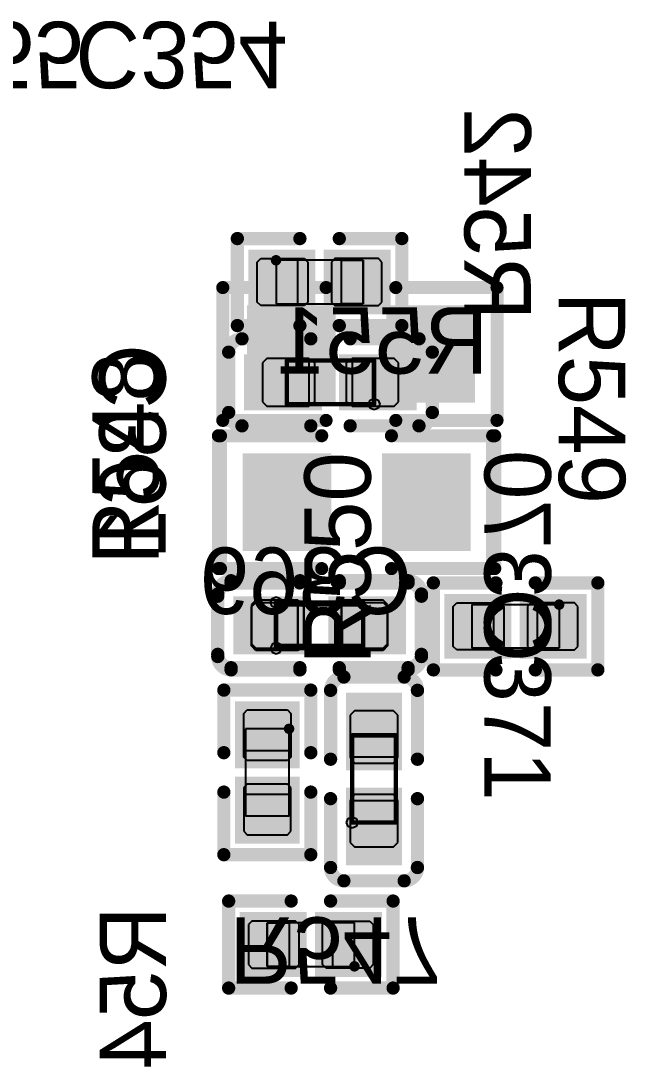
# Model space of a CAD drawing. Header units: millimetres. Extents: x 892 to 1144, y 1011 to 1123.
# Drawn here: x 1062.8 to 1069.74, y 1102.86 to 1114.82 of the extents above; entities that cross this region are included whole.
import ezdxf

# ---------------------------------------------------------------- set-up
doc = ezdxf.new("R2010")
doc.units = ezdxf.units.MM
for name, color, linetype in [('BottomLayer', 5, 'Continuous'), ('BottomOverlay', 54, 'Continuous'), ('BottomPaste', 16, 'Continuous'), ('BottomSolder', 6, 'Continuous'), ('Mechanical15', 56, 'Continuous'), ('Mechanical4', 56, 'Continuous'), ('Mechanical5', 56, 'Continuous'), ('Mechanical6', 56, 'Continuous'), ('TopLayer', 1, 'Continuous'), ('TopOverlay', 2, 'Continuous'), ('TopPaste', 8, 'Continuous'), ('TopSolder', 216, 'Continuous')]:
    doc.layers.add(name, color=color, linetype=linetype)

msp = doc.modelspace()

# ---------------------------------------------------------------- linework, layer by layer
at = {"layer": 'BottomLayer'}
for points in [[(1065.509, 1111.555), (1066.075, 1111.555), (1065.509, 1112.095), (1066.075, 1112.095)], [(1066.375, 1111.555), (1066.941, 1111.555), (1066.375, 1112.095), (1066.941, 1112.095)], [(1066.2, 1110.945), (1065.41, 1110.945), (1066.2, 1110.405), (1065.41, 1110.405)], [(1067.29, 1110.945), (1066.5, 1110.945), (1067.29, 1110.405), (1066.5, 1110.405)], [(1065.444, 1109.757), (1065.444, 1108.843), (1066.256, 1109.757), (1066.256, 1108.843)], [(1067.044, 1109.757), (1067.044, 1108.843), (1067.856, 1109.757), (1067.856, 1108.843)], [(1065.285, 1107.63), (1066.075, 1107.63), (1065.285, 1108.17), (1066.075, 1108.17)], [(1066.375, 1107.63), (1067.165, 1107.63), (1066.375, 1108.17), (1067.165, 1108.17)], [(1067.12, 1106.275), (1067.12, 1107.065), (1066.58, 1106.275), (1066.58, 1107.065)], [(1065.355, 1106.916), (1065.355, 1106.35), (1065.895, 1106.916), (1065.895, 1106.35)], [(1065.355, 1106.05), (1065.355, 1105.484), (1065.895, 1106.05), (1065.895, 1105.484)], [(1067.12, 1105.185), (1067.12, 1105.975), (1066.58, 1105.185), (1066.58, 1105.975)], [(1065.975, 1104.495), (1065.409, 1104.495), (1065.975, 1103.955), (1065.409, 1103.955)], [(1066.841, 1104.495), (1066.275, 1104.495), (1066.841, 1103.955), (1066.275, 1103.955)]]:
    msp.add_solid(points, dxfattribs=at)
at = {"layer": 'BottomOverlay'}
for points, const_width in [([(1065.281, 1112.324), (1065.999, 1112.324)], 0.152), ([(1065.281, 1111.326), (1065.281, 1112.324)], 0.152), ([(1066.451, 1112.324), (1067.169, 1112.324)], 0.152), ([(1067.169, 1111.326), (1067.169, 1112.324)], 0.152), ([(1065.281, 1111.326), (1065.999, 1111.326)], 0.152), ([(1066.451, 1111.326), (1067.169, 1111.326)], 0.152), ([(1065.334, 1111.174), (1066.124, 1111.174)], 0.152), ([(1066.576, 1111.174), (1067.366, 1111.174)], 0.152), ([(1065.181, 1110.329), (1065.181, 1111.021)], 0.152), ([(1067.519, 1110.329), (1067.519, 1111.021)], 0.152), ([(1065.334, 1110.176), (1066.124, 1110.176)], 0.152), ([(1066.576, 1110.176), (1067.366, 1110.176)], 0.152), ([(1065.064, 1108.538), (1065.064, 1110.062)], 0.15), ([(1065.064, 1110.062), (1066.25, 1110.062)], 0.15), ([(1067.05, 1110.062), (1068.212, 1110.062)], 0.15), ([(1068.212, 1108.538), (1068.212, 1110.062)], 0.15), ([(1065.064, 1108.538), (1066.25, 1108.538)], 0.15), ([(1067.05, 1108.538), (1068.212, 1108.538)], 0.15), ([(1065.209, 1108.399), (1065.999, 1108.399)], 0.152), ([(1066.451, 1108.399), (1067.241, 1108.399)], 0.152), ([(1065.056, 1107.554), (1065.056, 1108.246)], 0.152), ([(1067.394, 1107.554), (1067.394, 1108.246)], 0.152), ([(1065.209, 1107.401), (1065.999, 1107.401)], 0.152), ([(1066.451, 1107.401), (1067.241, 1107.401)], 0.152), ([(1066.504, 1107.294), (1067.196, 1107.294)], 0.152), ([(1065.126, 1107.144), (1066.124, 1107.144)], 0.152), ([(1065.126, 1106.426), (1065.126, 1107.144)], 0.152), ([(1066.124, 1106.426), (1066.124, 1107.144)], 0.152), ([(1066.351, 1106.351), (1066.351, 1107.141)], 0.152), ([(1067.349, 1106.351), (1067.349, 1107.141)], 0.152), ([(1065.126, 1105.256), (1065.126, 1105.974)], 0.152), ([(1066.124, 1105.256), (1066.124, 1105.974)], 0.152), ([(1066.351, 1105.109), (1066.351, 1105.899)], 0.152), ([(1067.349, 1105.109), (1067.349, 1105.899)], 0.152), ([(1065.126, 1105.256), (1066.124, 1105.256)], 0.152), ([(1066.504, 1104.956), (1067.196, 1104.956)], 0.152), ([(1065.181, 1103.726), (1065.181, 1104.724)], 0.152), ([(1065.181, 1104.724), (1065.899, 1104.724)], 0.152), ([(1066.351, 1104.724), (1067.069, 1104.724)], 0.152), ([(1067.069, 1103.726), (1067.069, 1104.724)], 0.152), ([(1065.181, 1103.726), (1065.899, 1103.726)], 0.152), ([(1066.351, 1103.726), (1067.069, 1103.726)], 0.152)]:
    msp.add_lwpolyline(points, dxfattribs=dict(at, const_width=const_width))
for points, const_width in [([(1065.243, 1112.324, 1), (1065.319, 1112.324, 1)], 0.0762), ([(1065.243, 1112.324, 1), (1065.319, 1112.324, 1)], 0.0762), ([(1065.961, 1112.324, 1), (1066.037, 1112.324, 1)], 0.0762), ([(1066.413, 1112.324, 1), (1066.489, 1112.324, 1)], 0.0762), ([(1067.131, 1112.324, 1), (1067.207, 1112.324, 1)], 0.0762), ([(1067.131, 1112.324, 1), (1067.207, 1112.324, 1)], 0.0762), ([(1065.243, 1111.326, 1), (1065.319, 1111.326, 1)], 0.0762), ([(1065.243, 1111.326, 1), (1065.319, 1111.326, 1)], 0.0762), ([(1065.961, 1111.326, 1), (1066.037, 1111.326, 1)], 0.0762), ([(1066.413, 1111.326, 1), (1066.489, 1111.326, 1)], 0.0762), ([(1067.131, 1111.326, 1), (1067.207, 1111.326, 1)], 0.0762), ([(1067.131, 1111.326, 1), (1067.207, 1111.326, 1)], 0.0762), ([(1065.296, 1111.174, 1), (1065.372, 1111.174, 1)], 0.0762), ([(1065.296, 1111.174, 1), (1065.372, 1111.174, 1)], 0.0762), ([(1066.086, 1111.174, 1), (1066.162, 1111.174, 1)], 0.0762), ([(1066.538, 1111.174, 1), (1066.614, 1111.174, 1)], 0.0762), ([(1067.328, 1111.174, 1), (1067.404, 1111.174, 1)], 0.0762), ([(1067.328, 1111.174, 1), (1067.404, 1111.174, 1)], 0.0762), ([(1065.143, 1111.021, 1), (1065.219, 1111.021, 1)], 0.0762), ([(1065.143, 1111.021, 1), (1065.219, 1111.021, 1)], 0.0762), ([(1067.481, 1111.021, 1), (1067.557, 1111.021, 1)], 0.0762), ([(1067.481, 1111.021, 1), (1067.557, 1111.021, 1)], 0.0762), ([(1065.143, 1110.329, 1), (1065.219, 1110.329, 1)], 0.0762), ([(1065.143, 1110.329, 1), (1065.219, 1110.329, 1)], 0.0762), ([(1067.481, 1110.329, 1), (1067.557, 1110.329, 1)], 0.0762), ([(1067.481, 1110.329, 1), (1067.557, 1110.329, 1)], 0.0762), ([(1065.296, 1110.176, 1), (1065.372, 1110.176, 1)], 0.0762), ([(1065.296, 1110.176, 1), (1065.372, 1110.176, 1)], 0.0762), ([(1066.086, 1110.176, 1), (1066.162, 1110.176, 1)], 0.0762), ([(1066.538, 1110.176, 1), (1066.614, 1110.176, 1)], 0.0762), ([(1067.328, 1110.176, 1), (1067.404, 1110.176, 1)], 0.0762), ([(1067.328, 1110.176, 1), (1067.404, 1110.176, 1)], 0.0762), ([(1065.026, 1110.062, 1), (1065.101, 1110.062, 1)], 0.075), ([(1065.026, 1110.062, 1), (1065.101, 1110.062, 1)], 0.075), ([(1066.212, 1110.062, 1), (1066.287, 1110.062, 1)], 0.075), ([(1067.012, 1110.062, 1), (1067.087, 1110.062, 1)], 0.075), ([(1068.174, 1110.062, 1), (1068.249, 1110.062, 1)], 0.075), ([(1068.174, 1110.062, 1), (1068.249, 1110.062, 1)], 0.075), ([(1065.026, 1108.538, 1), (1065.101, 1108.538, 1)], 0.075), ([(1065.026, 1108.538, 1), (1065.101, 1108.538, 1)], 0.075), ([(1066.212, 1108.538, 1), (1066.287, 1108.538, 1)], 0.075), ([(1067.012, 1108.538, 1), (1067.087, 1108.538, 1)], 0.075), ([(1068.174, 1108.538, 1), (1068.249, 1108.538, 1)], 0.075), ([(1068.174, 1108.538, 1), (1068.249, 1108.538, 1)], 0.075), ([(1065.171, 1108.399, 1), (1065.247, 1108.399, 1)], 0.0762), ([(1065.171, 1108.399, 1), (1065.247, 1108.399, 1)], 0.0762), ([(1065.961, 1108.399, 1), (1066.037, 1108.399, 1)], 0.0762), ([(1066.413, 1108.399, 1), (1066.489, 1108.399, 1)], 0.0762), ([(1067.203, 1108.399, 1), (1067.279, 1108.399, 1)], 0.0762), ([(1067.203, 1108.399, 1), (1067.279, 1108.399, 1)], 0.0762), ([(1065.018, 1108.246, 1), (1065.094, 1108.246, 1)], 0.0762), ([(1065.018, 1108.246, 1), (1065.094, 1108.246, 1)], 0.0762), ([(1067.356, 1108.246, 1), (1067.432, 1108.246, 1)], 0.0762), ([(1067.356, 1108.246, 1), (1067.432, 1108.246, 1)], 0.0762), ([(1065.018, 1107.554, 1), (1065.094, 1107.554, 1)], 0.0762), ([(1065.018, 1107.554, 1), (1065.094, 1107.554, 1)], 0.0762), ([(1067.356, 1107.554, 1), (1067.432, 1107.554, 1)], 0.0762), ([(1067.356, 1107.554, 1), (1067.432, 1107.554, 1)], 0.0762), ([(1065.171, 1107.401, 1), (1065.247, 1107.401, 1)], 0.0762), ([(1065.171, 1107.401, 1), (1065.247, 1107.401, 1)], 0.0762), ([(1065.961, 1107.401, 1), (1066.037, 1107.401, 1)], 0.0762), ([(1066.413, 1107.401, 1), (1066.489, 1107.401, 1)], 0.0762), ([(1067.203, 1107.401, 1), (1067.279, 1107.401, 1)], 0.0762), ([(1067.203, 1107.401, 1), (1067.279, 1107.401, 1)], 0.0762), ([(1066.466, 1107.294, 1), (1066.542, 1107.294, 1)], 0.0762), ([(1066.466, 1107.294, 1), (1066.542, 1107.294, 1)], 0.0762), ([(1067.158, 1107.294, 1), (1067.234, 1107.294, 1)], 0.0762), ([(1067.158, 1107.294, 1), (1067.234, 1107.294, 1)], 0.0762), ([(1065.088, 1107.144, 1), (1065.164, 1107.144, 1)], 0.0762), ([(1065.088, 1107.144, 1), (1065.164, 1107.144, 1)], 0.0762), ([(1066.086, 1107.144, 1), (1066.162, 1107.144, 1)], 0.0762), ([(1066.086, 1107.144, 1), (1066.162, 1107.144, 1)], 0.0762), ([(1066.313, 1107.141, 1), (1066.389, 1107.141, 1)], 0.0762), ([(1066.313, 1107.141, 1), (1066.389, 1107.141, 1)], 0.0762), ([(1067.31, 1107.141, 1), (1067.387, 1107.141, 1)], 0.0762), ([(1067.31, 1107.141, 1), (1067.387, 1107.141, 1)], 0.0762), ([(1065.088, 1106.426, 1), (1065.164, 1106.426, 1)], 0.0762), ([(1066.086, 1106.426, 1), (1066.162, 1106.426, 1)], 0.0762), ([(1066.313, 1106.351, 1), (1066.389, 1106.351, 1)], 0.0762), ([(1067.31, 1106.351, 1), (1067.387, 1106.351, 1)], 0.0762), ([(1065.088, 1105.974, 1), (1065.164, 1105.974, 1)], 0.0762), ([(1066.086, 1105.974, 1), (1066.162, 1105.974, 1)], 0.0762), ([(1066.313, 1105.899, 1), (1066.389, 1105.899, 1)], 0.0762), ([(1067.31, 1105.899, 1), (1067.387, 1105.899, 1)], 0.0762), ([(1065.088, 1105.256, 1), (1065.164, 1105.256, 1)], 0.0762), ([(1065.088, 1105.256, 1), (1065.164, 1105.256, 1)], 0.0762), ([(1066.086, 1105.256, 1), (1066.162, 1105.256, 1)], 0.0762), ([(1066.086, 1105.256, 1), (1066.162, 1105.256, 1)], 0.0762), ([(1066.313, 1105.109, 1), (1066.389, 1105.109, 1)], 0.0762), ([(1066.313, 1105.109, 1), (1066.389, 1105.109, 1)], 0.0762), ([(1067.31, 1105.109, 1), (1067.387, 1105.109, 1)], 0.0762), ([(1067.31, 1105.109, 1), (1067.387, 1105.109, 1)], 0.0762), ([(1066.466, 1104.956, 1), (1066.542, 1104.956, 1)], 0.0762), ([(1066.466, 1104.956, 1), (1066.542, 1104.956, 1)], 0.0762), ([(1067.158, 1104.956, 1), (1067.234, 1104.956, 1)], 0.0762), ([(1067.158, 1104.956, 1), (1067.234, 1104.956, 1)], 0.0762), ([(1065.143, 1104.724, 1), (1065.219, 1104.724, 1)], 0.0762), ([(1065.143, 1104.724, 1), (1065.219, 1104.724, 1)], 0.0762), ([(1065.861, 1104.724, 1), (1065.937, 1104.724, 1)], 0.0762), ([(1066.313, 1104.724, 1), (1066.389, 1104.724, 1)], 0.0762), ([(1067.031, 1104.724, 1), (1067.107, 1104.724, 1)], 0.0762), ([(1067.031, 1104.724, 1), (1067.107, 1104.724, 1)], 0.0762), ([(1065.143, 1103.726, 1), (1065.219, 1103.726, 1)], 0.0762), ([(1065.143, 1103.726, 1), (1065.219, 1103.726, 1)], 0.0762), ([(1065.861, 1103.726, 1), (1065.937, 1103.726, 1)], 0.0762), ([(1066.313, 1103.726, 1), (1066.389, 1103.726, 1)], 0.0762), ([(1067.031, 1103.726, 1), (1067.107, 1103.726, 1)], 0.0762), ([(1067.031, 1103.726, 1), (1067.107, 1103.726, 1)], 0.0762)]:
    msp.add_lwpolyline(points, format="xyb", close=True, dxfattribs=dict(at, const_width=const_width))
at = {"layer": 'BottomOverlay', "const_width": 0.152}
for points in [[(1065.181, 1111.021, -0.414214), (1065.334, 1111.174)], [(1067.366, 1111.174, -0.414214), (1067.519, 1111.021)], [(1065.334, 1110.176, -0.414214), (1065.181, 1110.329)], [(1067.519, 1110.329, -0.414214), (1067.366, 1110.176)], [(1065.056, 1108.246, -0.414214), (1065.209, 1108.399)], [(1067.241, 1108.399, -0.414214), (1067.394, 1108.246)], [(1065.209, 1107.401, -0.414214), (1065.056, 1107.554)], [(1067.394, 1107.554, -0.414214), (1067.241, 1107.401)], [(1066.351, 1107.141, -0.414214), (1066.504, 1107.294)], [(1067.196, 1107.294, -0.414214), (1067.349, 1107.141)], [(1066.504, 1104.956, -0.414214), (1066.351, 1105.109)], [(1067.349, 1105.109, -0.414214), (1067.196, 1104.956)]]:
    msp.add_lwpolyline(points, format="xyb", dxfattribs=at)
at = {"layer": 'BottomPaste'}
for p, q in [((1065.509, 1112.055), (1065.549, 1112.095)), ((1065.509, 1111.595), (1065.509, 1112.055)), ((1065.549, 1112.095), (1066.05, 1112.095)), ((1066.05, 1112.095), (1066.09, 1112.055)), ((1066.09, 1112.055), (1066.09, 1111.595)), ((1066.4, 1112.095), (1066.36, 1112.055)), ((1066.36, 1112.055), (1066.36, 1111.595)), ((1066.901, 1112.095), (1066.4, 1112.095)), ((1066.941, 1112.055), (1066.901, 1112.095)), ((1066.941, 1111.595), (1066.941, 1112.055)), ((1065.549, 1111.555), (1065.509, 1111.595)), ((1066.05, 1111.555), (1065.549, 1111.555)), ((1066.09, 1111.595), (1066.05, 1111.555)), ((1066.36, 1111.595), (1066.4, 1111.555)), ((1066.4, 1111.555), (1066.901, 1111.555)), ((1066.901, 1111.555), (1066.941, 1111.595)), ((1065.62, 1110.95), (1065.57, 1110.9)), ((1066.1, 1110.95), (1065.62, 1110.95)), ((1066.17, 1110.9), (1066.1, 1110.95)), ((1066.6, 1110.95), (1066.53, 1110.9)), ((1067.08, 1110.95), (1066.6, 1110.95)), ((1067.13, 1110.9), (1067.08, 1110.95)), ((1065.57, 1110.9), (1065.57, 1110.45)), ((1066.17, 1110.45), (1066.17, 1110.9)), ((1066.53, 1110.9), (1066.53, 1110.45)), ((1067.13, 1110.45), (1067.13, 1110.9)), ((1065.57, 1110.45), (1065.62, 1110.4)), ((1065.62, 1110.4), (1066.1, 1110.4)), ((1066.1, 1110.4), (1066.17, 1110.45)), ((1066.53, 1110.45), (1066.6, 1110.4)), ((1066.6, 1110.4), (1067.08, 1110.4)), ((1067.08, 1110.4), (1067.13, 1110.45)), ((1065.495, 1108.175), (1065.445, 1108.125)), ((1065.445, 1108.125), (1065.445, 1107.675)), ((1065.975, 1108.175), (1065.495, 1108.175)), ((1066.045, 1108.125), (1065.975, 1108.175)), ((1066.045, 1107.675), (1066.045, 1108.125)), ((1066.475, 1108.175), (1066.405, 1108.125)), ((1066.405, 1108.125), (1066.405, 1107.675)), ((1066.955, 1108.175), (1066.475, 1108.175)), ((1067.005, 1108.125), (1066.955, 1108.175)), ((1067.005, 1107.675), (1067.005, 1108.125)), ((1065.445, 1107.675), (1065.495, 1107.625)), ((1065.495, 1107.625), (1065.975, 1107.625)), ((1065.975, 1107.625), (1066.045, 1107.675)), ((1066.405, 1107.675), (1066.475, 1107.625)), ((1066.475, 1107.625), (1066.955, 1107.625)), ((1066.955, 1107.625), (1067.005, 1107.675)), ((1065.355, 1106.876), (1065.395, 1106.916)), ((1065.355, 1106.375), (1065.355, 1106.876)), ((1065.395, 1106.916), (1065.855, 1106.916)), ((1065.855, 1106.916), (1065.895, 1106.876)), ((1065.895, 1106.876), (1065.895, 1106.375)), ((1066.625, 1106.905), (1066.575, 1106.855)), ((1067.075, 1106.905), (1066.625, 1106.905)), ((1067.125, 1106.855), (1067.075, 1106.905)), ((1066.575, 1106.855), (1066.575, 1106.375)), ((1067.125, 1106.375), (1067.125, 1106.855)), ((1065.395, 1106.335), (1065.355, 1106.375)), ((1065.855, 1106.335), (1065.395, 1106.335)), ((1065.895, 1106.375), (1065.855, 1106.335)), ((1066.575, 1106.375), (1066.625, 1106.305)), ((1066.625, 1106.305), (1067.075, 1106.305)), ((1067.075, 1106.305), (1067.125, 1106.375)), ((1065.395, 1106.065), (1065.355, 1106.025)), ((1065.855, 1106.065), (1065.395, 1106.065)), ((1065.895, 1106.025), (1065.855, 1106.065)), ((1065.355, 1106.025), (1065.355, 1105.524)), ((1065.895, 1105.524), (1065.895, 1106.025)), ((1066.625, 1105.945), (1066.575, 1105.875)), ((1067.075, 1105.945), (1066.625, 1105.945)), ((1067.125, 1105.875), (1067.075, 1105.945)), ((1066.575, 1105.875), (1066.575, 1105.395)), ((1067.125, 1105.395), (1067.125, 1105.875)), ((1065.355, 1105.524), (1065.395, 1105.484)), ((1065.395, 1105.484), (1065.855, 1105.484)), ((1065.855, 1105.484), (1065.895, 1105.524)), ((1066.575, 1105.395), (1066.625, 1105.345)), ((1066.625, 1105.345), (1067.075, 1105.345)), ((1067.075, 1105.345), (1067.125, 1105.395)), ((1065.449, 1104.495), (1065.409, 1104.455)), ((1065.95, 1104.495), (1065.449, 1104.495)), ((1065.99, 1104.455), (1065.95, 1104.495)), ((1066.26, 1104.455), (1066.3, 1104.495)), ((1066.3, 1104.495), (1066.801, 1104.495)), ((1066.801, 1104.495), (1066.841, 1104.455)), ((1065.409, 1104.455), (1065.409, 1103.995)), ((1065.99, 1103.995), (1065.99, 1104.455)), ((1066.26, 1103.995), (1066.26, 1104.455)), ((1066.841, 1104.455), (1066.841, 1103.995)), ((1065.409, 1103.995), (1065.449, 1103.955)), ((1065.449, 1103.955), (1065.95, 1103.955)), ((1065.95, 1103.955), (1065.99, 1103.995)), ((1066.3, 1103.955), (1066.26, 1103.995)), ((1066.801, 1103.955), (1066.3, 1103.955)), ((1066.841, 1103.995), (1066.801, 1103.955))]:
    msp.add_line(p, q, dxfattribs=at)
for points in [[(1065.509, 1111.555), (1066.075, 1111.555), (1065.509, 1112.095), (1066.075, 1112.095)], [(1066.375, 1111.555), (1066.941, 1111.555), (1066.375, 1112.095), (1066.941, 1112.095)], [(1066.2, 1110.945), (1065.41, 1110.945), (1066.2, 1110.405), (1065.41, 1110.405)], [(1067.29, 1110.945), (1066.5, 1110.945), (1067.29, 1110.405), (1066.5, 1110.405)], [(1065.444, 1109.757), (1065.444, 1108.843), (1066.256, 1109.757), (1066.256, 1108.843)], [(1067.044, 1109.757), (1067.044, 1108.843), (1067.856, 1109.757), (1067.856, 1108.843)], [(1065.285, 1107.63), (1066.075, 1107.63), (1065.285, 1108.17), (1066.075, 1108.17)], [(1066.375, 1107.63), (1067.165, 1107.63), (1066.375, 1108.17), (1067.165, 1108.17)], [(1067.12, 1106.275), (1067.12, 1107.065), (1066.58, 1106.275), (1066.58, 1107.065)], [(1065.355, 1106.916), (1065.355, 1106.35), (1065.895, 1106.916), (1065.895, 1106.35)], [(1065.355, 1106.05), (1065.355, 1105.484), (1065.895, 1106.05), (1065.895, 1105.484)], [(1067.12, 1105.185), (1067.12, 1105.975), (1066.58, 1105.185), (1066.58, 1105.975)], [(1065.975, 1104.495), (1065.409, 1104.495), (1065.975, 1103.955), (1065.409, 1103.955)], [(1066.841, 1104.495), (1066.275, 1104.495), (1066.841, 1103.955), (1066.275, 1103.955)]]:
    msp.add_solid(points, dxfattribs=at)
at = {"layer": 'BottomSolder'}
for points in [[(1065.408, 1111.453), (1066.177, 1111.453), (1065.408, 1112.197), (1066.177, 1112.197)], [(1066.273, 1111.453), (1067.042, 1111.453), (1066.273, 1112.197), (1067.042, 1112.197)], [(1066.251, 1110.996), (1065.359, 1110.996), (1066.251, 1110.354), (1065.359, 1110.354)], [(1067.341, 1110.996), (1066.449, 1110.996), (1067.341, 1110.354), (1066.449, 1110.354)], [(1065.342, 1109.859), (1065.342, 1108.741), (1066.358, 1109.859), (1066.358, 1108.741)], [(1066.942, 1109.859), (1066.942, 1108.741), (1067.958, 1109.859), (1067.958, 1108.741)], [(1065.234, 1107.579), (1066.126, 1107.579), (1065.234, 1108.221), (1066.126, 1108.221)], [(1066.324, 1107.579), (1067.216, 1107.579), (1066.324, 1108.221), (1067.216, 1108.221)], [(1067.171, 1106.224), (1067.171, 1107.116), (1066.529, 1106.224), (1066.529, 1107.116)], [(1065.253, 1107.017), (1065.253, 1106.248), (1065.997, 1107.017), (1065.997, 1106.248)], [(1065.253, 1106.152), (1065.253, 1105.383), (1065.997, 1106.152), (1065.997, 1105.383)], [(1067.171, 1105.134), (1067.171, 1106.026), (1066.529, 1105.134), (1066.529, 1106.026)], [(1066.077, 1104.597), (1065.308, 1104.597), (1066.077, 1103.853), (1065.308, 1103.853)], [(1066.942, 1104.597), (1066.173, 1104.597), (1066.942, 1103.853), (1066.173, 1103.853)]]:
    msp.add_solid(points, dxfattribs=at)
at = {"layer": 'Mechanical15'}
for p, q in [((1065.85, 1110.425), (1065.85, 1110.925)), ((1065.85, 1110.925), (1066.1, 1110.925)), ((1066.1, 1110.925), (1066.1, 1110.425)), ((1066.85, 1110.925), (1066.6, 1110.925)), ((1066.6, 1110.925), (1066.6, 1110.425)), ((1066.85, 1110.425), (1066.85, 1110.925)), ((1066.785, 1110.425), (1066.804, 1110.471)), ((1066.804, 1110.471), (1066.85, 1110.49)), ((1066.85, 1110.49), (1066.896, 1110.471)), ((1066.896, 1110.471), (1066.915, 1110.425)), ((1066.1, 1110.425), (1065.85, 1110.425)), ((1066.6, 1110.425), (1066.85, 1110.425)), ((1066.785, 1110.425), (1066.785, 1110.425)), ((1066.804, 1110.379), (1066.785, 1110.425)), ((1066.85, 1110.36), (1066.804, 1110.379)), ((1066.896, 1110.379), (1066.85, 1110.36)), ((1066.915, 1110.425), (1066.896, 1110.379)), ((1066.915, 1110.425), (1066.915, 1110.425)), ((1065.66, 1108.15), (1065.679, 1108.196)), ((1065.679, 1108.196), (1065.725, 1108.215)), ((1065.725, 1108.215), (1065.771, 1108.196)), ((1065.771, 1108.196), (1065.79, 1108.15)), ((1065.679, 1108.104), (1065.66, 1108.15)), ((1065.66, 1108.15), (1065.66, 1108.15)), ((1065.725, 1108.085), (1065.679, 1108.104)), ((1065.975, 1108.15), (1065.725, 1108.15)), ((1065.725, 1108.15), (1065.725, 1107.65)), ((1065.725, 1107.625), (1065.725, 1108.125)), ((1065.725, 1108.125), (1065.975, 1108.125)), ((1065.771, 1108.104), (1065.725, 1108.085)), ((1065.79, 1108.15), (1065.771, 1108.104)), ((1065.79, 1108.15), (1065.79, 1108.15)), ((1065.975, 1107.65), (1065.975, 1108.15)), ((1065.975, 1108.125), (1065.975, 1107.625)), ((1066.475, 1108.15), (1066.725, 1108.15)), ((1066.475, 1107.65), (1066.475, 1108.15)), ((1066.725, 1108.125), (1066.475, 1108.125)), ((1066.475, 1108.125), (1066.475, 1107.625)), ((1066.725, 1108.15), (1066.725, 1107.65)), ((1066.725, 1107.625), (1066.725, 1108.125)), ((1065.679, 1107.671), (1065.66, 1107.625)), ((1065.66, 1107.625), (1065.66, 1107.625)), ((1065.66, 1107.625), (1065.679, 1107.579)), ((1065.725, 1107.69), (1065.679, 1107.671)), ((1065.771, 1107.671), (1065.725, 1107.69)), ((1065.725, 1107.65), (1065.975, 1107.65)), ((1065.975, 1107.625), (1065.725, 1107.625)), ((1065.79, 1107.625), (1065.771, 1107.671)), ((1065.771, 1107.579), (1065.79, 1107.625)), ((1065.79, 1107.625), (1065.79, 1107.625)), ((1066.725, 1107.65), (1066.475, 1107.65)), ((1066.475, 1107.625), (1066.725, 1107.625)), ((1065.679, 1107.579), (1065.725, 1107.56)), ((1065.725, 1107.56), (1065.771, 1107.579)), ((1066.6, 1106.375), (1066.6, 1106.625)), ((1066.6, 1106.625), (1067.1, 1106.625)), ((1067.1, 1106.625), (1067.1, 1106.375)), ((1067.1, 1106.375), (1066.6, 1106.375)), ((1066.6, 1105.875), (1066.6, 1105.625)), ((1067.1, 1105.875), (1066.6, 1105.875)), ((1067.1, 1105.625), (1067.1, 1105.875)), ((1066.554, 1105.671), (1066.6, 1105.69)), ((1066.6, 1105.69), (1066.6, 1105.69)), ((1066.6, 1105.69), (1066.646, 1105.671)), ((1066.535, 1105.625), (1066.554, 1105.671)), ((1066.554, 1105.579), (1066.535, 1105.625)), ((1066.6, 1105.56), (1066.554, 1105.579)), ((1066.6, 1105.625), (1067.1, 1105.625)), ((1066.646, 1105.579), (1066.6, 1105.56)), ((1066.6, 1105.56), (1066.6, 1105.56)), ((1066.646, 1105.671), (1066.665, 1105.625)), ((1066.665, 1105.625), (1066.646, 1105.579))]:
    msp.add_line(p, q, dxfattribs=at)
at = {"layer": 'Mechanical15', "const_width": 0.0508}
for points in [[(1065.85, 1110.425), (1065.85, 1110.925)], [(1065.85, 1110.925), (1066.85, 1110.925)], [(1066.85, 1110.425), (1066.85, 1110.925)], [(1065.85, 1110.425), (1066.85, 1110.425)], [(1065.725, 1108.15), (1066.725, 1108.15)], [(1065.725, 1107.65), (1065.725, 1108.15)], [(1065.725, 1108.125), (1066.725, 1108.125)], [(1065.725, 1107.625), (1065.725, 1108.125)], [(1066.725, 1107.65), (1066.725, 1108.15)], [(1066.725, 1107.625), (1066.725, 1108.125)], [(1065.725, 1107.65), (1066.725, 1107.65)], [(1065.725, 1107.625), (1066.725, 1107.625)], [(1066.6, 1105.625), (1066.6, 1106.625)], [(1066.6, 1106.625), (1067.1, 1106.625)], [(1067.1, 1105.625), (1067.1, 1106.625)], [(1066.6, 1105.625), (1067.1, 1105.625)]]:
    msp.add_lwpolyline(points, dxfattribs=at)
at = {"layer": 'Mechanical15', "const_width": 0.0254}
for points in [[(1065.837, 1110.925, 1), (1065.863, 1110.925, 1)], [(1065.837, 1110.925, 1), (1065.863, 1110.925, 1)], [(1066.837, 1110.925, 1), (1066.863, 1110.925, 1)], [(1066.837, 1110.925, 1), (1066.863, 1110.925, 1)], [(1065.837, 1110.425, 1), (1065.863, 1110.425, 1)], [(1065.837, 1110.425, 1), (1065.863, 1110.425, 1)], [(1066.837, 1110.425, 1), (1066.863, 1110.425, 1)], [(1066.837, 1110.425, 1), (1066.863, 1110.425, 1)], [(1065.712, 1108.15, 1), (1065.738, 1108.15, 1)], [(1065.712, 1108.15, 1), (1065.738, 1108.15, 1)], [(1065.712, 1108.125, 1), (1065.738, 1108.125, 1)], [(1065.712, 1108.125, 1), (1065.738, 1108.125, 1)], [(1066.712, 1108.15, 1), (1066.738, 1108.15, 1)], [(1066.712, 1108.15, 1), (1066.738, 1108.15, 1)], [(1066.712, 1108.125, 1), (1066.738, 1108.125, 1)], [(1066.712, 1108.125, 1), (1066.738, 1108.125, 1)], [(1065.712, 1107.65, 1), (1065.738, 1107.65, 1)], [(1065.712, 1107.65, 1), (1065.738, 1107.65, 1)], [(1065.712, 1107.625, 1), (1065.738, 1107.625, 1)], [(1065.712, 1107.625, 1), (1065.738, 1107.625, 1)], [(1066.712, 1107.65, 1), (1066.738, 1107.65, 1)], [(1066.712, 1107.65, 1), (1066.738, 1107.65, 1)], [(1066.712, 1107.625, 1), (1066.738, 1107.625, 1)], [(1066.712, 1107.625, 1), (1066.738, 1107.625, 1)], [(1066.587, 1106.625, 1), (1066.613, 1106.625, 1)], [(1066.587, 1106.625, 1), (1066.613, 1106.625, 1)], [(1067.087, 1106.625, 1), (1067.113, 1106.625, 1)], [(1067.087, 1106.625, 1), (1067.113, 1106.625, 1)], [(1066.587, 1105.625, 1), (1066.613, 1105.625, 1)], [(1066.587, 1105.625, 1), (1066.613, 1105.625, 1)], [(1067.087, 1105.625, 1), (1067.113, 1105.625, 1)], [(1067.087, 1105.625, 1), (1067.113, 1105.625, 1)]]:
    msp.add_lwpolyline(points, format="xyb", close=True, dxfattribs=at)
at = {"layer": 'Mechanical4'}
for p, q in [((1066.725, 1112.075), (1065.725, 1112.075)), ((1065.725, 1112.075), (1065.725, 1111.575)), ((1066.725, 1111.575), (1066.725, 1112.075)), ((1065.725, 1111.575), (1066.725, 1111.575)), ((1067.975, 1108.125), (1068.975, 1108.125)), ((1067.975, 1107.625), (1067.975, 1108.125)), ((1068.975, 1108.125), (1068.975, 1107.625)), ((1068.975, 1107.625), (1067.975, 1107.625)), ((1065.875, 1106.7), (1065.375, 1106.7)), ((1065.375, 1106.7), (1065.375, 1105.7)), ((1065.875, 1105.7), (1065.875, 1106.7)), ((1065.375, 1105.7), (1065.875, 1105.7)), ((1066.625, 1104.475), (1065.625, 1104.475)), ((1065.625, 1104.475), (1065.625, 1103.975)), ((1066.625, 1103.975), (1066.625, 1104.475)), ((1065.625, 1103.975), (1066.625, 1103.975))]:
    msp.add_line(p, q, dxfattribs=at)
at = {"layer": 'Mechanical5'}
for p, q in [((1065.975, 1112.075), (1065.725, 1112.075)), ((1065.725, 1112.075), (1065.725, 1111.575)), ((1065.975, 1111.575), (1065.975, 1112.075)), ((1066.476, 1112.075), (1066.726, 1112.075)), ((1066.476, 1111.575), (1066.476, 1112.075)), ((1066.726, 1112.075), (1066.726, 1111.575)), ((1065.725, 1111.575), (1065.975, 1111.575)), ((1066.726, 1111.575), (1066.476, 1111.575)), ((1068.224, 1108.125), (1067.974, 1108.125)), ((1067.974, 1108.125), (1067.974, 1107.625)), ((1068.224, 1107.625), (1068.224, 1108.125)), ((1068.725, 1108.125), (1068.975, 1108.125)), ((1068.725, 1107.625), (1068.725, 1108.125)), ((1068.975, 1108.125), (1068.975, 1107.625)), ((1067.974, 1107.625), (1068.224, 1107.625)), ((1068.975, 1107.625), (1068.725, 1107.625)), ((1065.875, 1106.7), (1065.375, 1106.7)), ((1065.375, 1106.7), (1065.375, 1106.45)), ((1065.875, 1106.45), (1065.875, 1106.7)), ((1065.375, 1106.45), (1065.875, 1106.45)), ((1065.375, 1105.699), (1065.375, 1105.949)), ((1065.375, 1105.949), (1065.875, 1105.949)), ((1065.875, 1105.949), (1065.875, 1105.699)), ((1065.875, 1105.699), (1065.375, 1105.699)), ((1065.624, 1103.975), (1065.624, 1104.475)), ((1065.624, 1104.475), (1065.874, 1104.475)), ((1065.874, 1104.475), (1065.874, 1103.975)), ((1066.625, 1104.475), (1066.375, 1104.475)), ((1066.375, 1104.475), (1066.375, 1103.975)), ((1066.625, 1103.975), (1066.625, 1104.475)), ((1065.874, 1103.975), (1065.624, 1103.975)), ((1066.375, 1103.975), (1066.625, 1103.975))]:
    msp.add_line(p, q, dxfattribs=at)
at = {"layer": 'Mechanical6'}
for points, const_width in [([(1065.755, 1112.075, 1), (1065.695, 1112.075, 1)], 0.06), ([(1065.68, 1112.075, 1), (1065.71, 1112.075, 1)], 0.03), ([(1065.74, 1112.075, 1), (1065.77, 1112.075, 1)], 0.03), ([(1069.005, 1108.125, 1), (1068.945, 1108.125, 1)], 0.06), ([(1068.93, 1108.125, 1), (1068.96, 1108.125, 1)], 0.03), ([(1068.99, 1108.125, 1), (1069.02, 1108.125, 1)], 0.03), ([(1065.905, 1106.7, 1), (1065.845, 1106.7, 1)], 0.06), ([(1065.83, 1106.7, 1), (1065.86, 1106.7, 1)], 0.03), ([(1065.89, 1106.7, 1), (1065.92, 1106.7, 1)], 0.03), ([(1066.655, 1103.975, 1), (1066.595, 1103.975, 1)], 0.06), ([(1066.58, 1103.975, 1), (1066.61, 1103.975, 1)], 0.03), ([(1066.64, 1103.975, 1), (1066.67, 1103.975, 1)], 0.03)]:
    msp.add_lwpolyline(points, format="xyb", close=True, dxfattribs=dict(at, const_width=const_width))
at = {"layer": 'TopLayer'}
for points in [[(1066.306, 1110.543), (1066.306, 1111.457), (1065.494, 1110.543), (1065.494, 1111.457)], [(1067.906, 1110.543), (1067.906, 1111.457), (1067.094, 1110.543), (1067.094, 1111.457)], [(1065.444, 1109.757), (1065.444, 1108.843), (1066.256, 1109.757), (1066.256, 1108.843)], [(1067.044, 1109.757), (1067.044, 1108.843), (1067.856, 1109.757), (1067.856, 1108.843)], [(1065.285, 1107.605), (1066.075, 1107.605), (1065.285, 1108.145), (1066.075, 1108.145)], [(1066.375, 1107.605), (1067.165, 1107.605), (1066.375, 1108.145), (1067.165, 1108.145)], [(1068.325, 1108.145), (1067.759, 1108.145), (1068.325, 1107.605), (1067.759, 1107.605)], [(1069.191, 1108.145), (1068.625, 1108.145), (1069.191, 1107.605), (1068.625, 1107.605)]]:
    msp.add_solid(points, dxfattribs=at)
at = {"layer": 'TopOverlay'}
for points, const_width in [([(1065.114, 1110.238), (1065.114, 1111.762)], 0.15), ([(1065.114, 1111.762), (1066.3, 1111.762)], 0.15), ([(1067.1, 1111.762), (1068.262, 1111.762)], 0.15), ([(1068.262, 1110.238), (1068.262, 1111.762)], 0.15), ([(1065.114, 1110.238), (1066.3, 1110.238)], 0.15), ([(1067.1, 1110.238), (1068.262, 1110.238)], 0.15), ([(1065.088, 1110.062), (1066.25, 1110.062)], 0.15), ([(1065.088, 1108.538), (1065.088, 1110.062)], 0.15), ([(1067.05, 1110.062), (1068.236, 1110.062)], 0.15), ([(1068.236, 1108.538), (1068.236, 1110.062)], 0.15), ([(1065.088, 1108.538), (1066.25, 1108.538)], 0.15), ([(1067.05, 1108.538), (1068.236, 1108.538)], 0.15), ([(1065.209, 1108.374), (1065.999, 1108.374)], 0.152), ([(1066.451, 1108.374), (1067.241, 1108.374)], 0.152), ([(1067.531, 1108.374), (1068.249, 1108.374)], 0.152), ([(1067.531, 1107.376), (1067.531, 1108.374)], 0.152), ([(1068.701, 1108.374), (1069.419, 1108.374)], 0.152), ([(1069.419, 1107.376), (1069.419, 1108.374)], 0.152), ([(1065.056, 1107.529), (1065.056, 1108.221)], 0.152), ([(1067.394, 1107.529), (1067.394, 1108.221)], 0.152), ([(1065.209, 1107.376), (1065.999, 1107.376)], 0.152), ([(1066.451, 1107.376), (1067.241, 1107.376)], 0.152), ([(1067.531, 1107.376), (1068.249, 1107.376)], 0.152), ([(1068.701, 1107.376), (1069.419, 1107.376)], 0.152)]:
    msp.add_lwpolyline(points, dxfattribs=dict(at, const_width=const_width))
for points, const_width in [([(1065.076, 1111.762, 1), (1065.151, 1111.762, 1)], 0.075), ([(1065.076, 1111.762, 1), (1065.151, 1111.762, 1)], 0.075), ([(1066.262, 1111.762, 1), (1066.337, 1111.762, 1)], 0.075), ([(1067.062, 1111.762, 1), (1067.137, 1111.762, 1)], 0.075), ([(1068.224, 1111.762, 1), (1068.299, 1111.762, 1)], 0.075), ([(1068.224, 1111.762, 1), (1068.299, 1111.762, 1)], 0.075), ([(1065.076, 1110.238, 1), (1065.151, 1110.238, 1)], 0.075), ([(1065.076, 1110.238, 1), (1065.151, 1110.238, 1)], 0.075), ([(1066.262, 1110.238, 1), (1066.337, 1110.238, 1)], 0.075), ([(1067.062, 1110.238, 1), (1067.137, 1110.238, 1)], 0.075), ([(1068.224, 1110.238, 1), (1068.299, 1110.238, 1)], 0.075), ([(1068.224, 1110.238, 1), (1068.299, 1110.238, 1)], 0.075), ([(1065.05, 1110.062, 1), (1065.125, 1110.062, 1)], 0.075), ([(1065.05, 1110.062, 1), (1065.125, 1110.062, 1)], 0.075), ([(1066.212, 1110.062, 1), (1066.287, 1110.062, 1)], 0.075), ([(1067.012, 1110.062, 1), (1067.087, 1110.062, 1)], 0.075), ([(1068.198, 1110.062, 1), (1068.273, 1110.062, 1)], 0.075), ([(1068.198, 1110.062, 1), (1068.273, 1110.062, 1)], 0.075), ([(1065.05, 1108.538, 1), (1065.125, 1108.538, 1)], 0.075), ([(1065.05, 1108.538, 1), (1065.125, 1108.538, 1)], 0.075), ([(1066.212, 1108.538, 1), (1066.287, 1108.538, 1)], 0.075), ([(1067.012, 1108.538, 1), (1067.087, 1108.538, 1)], 0.075), ([(1068.198, 1108.538, 1), (1068.273, 1108.538, 1)], 0.075), ([(1068.198, 1108.538, 1), (1068.273, 1108.538, 1)], 0.075), ([(1065.171, 1108.374, 1), (1065.247, 1108.374, 1)], 0.0762), ([(1065.171, 1108.374, 1), (1065.247, 1108.374, 1)], 0.0762), ([(1065.961, 1108.374, 1), (1066.037, 1108.374, 1)], 0.0762), ([(1066.413, 1108.374, 1), (1066.489, 1108.374, 1)], 0.0762), ([(1067.203, 1108.374, 1), (1067.279, 1108.374, 1)], 0.0762), ([(1067.203, 1108.374, 1), (1067.279, 1108.374, 1)], 0.0762), ([(1067.493, 1108.374, 1), (1067.569, 1108.374, 1)], 0.0762), ([(1067.493, 1108.374, 1), (1067.569, 1108.374, 1)], 0.0762), ([(1068.211, 1108.374, 1), (1068.287, 1108.374, 1)], 0.0762), ([(1068.663, 1108.374, 1), (1068.739, 1108.374, 1)], 0.0762), ([(1069.381, 1108.374, 1), (1069.457, 1108.374, 1)], 0.0762), ([(1069.381, 1108.374, 1), (1069.457, 1108.374, 1)], 0.0762), ([(1065.018, 1108.221, 1), (1065.094, 1108.221, 1)], 0.0762), ([(1065.018, 1108.221, 1), (1065.094, 1108.221, 1)], 0.0762), ([(1067.356, 1108.221, 1), (1067.432, 1108.221, 1)], 0.0762), ([(1067.356, 1108.221, 1), (1067.432, 1108.221, 1)], 0.0762), ([(1065.018, 1107.529, 1), (1065.094, 1107.529, 1)], 0.0762), ([(1065.018, 1107.529, 1), (1065.094, 1107.529, 1)], 0.0762), ([(1067.356, 1107.529, 1), (1067.432, 1107.529, 1)], 0.0762), ([(1067.356, 1107.529, 1), (1067.432, 1107.529, 1)], 0.0762), ([(1065.171, 1107.376, 1), (1065.247, 1107.376, 1)], 0.0762), ([(1065.171, 1107.376, 1), (1065.247, 1107.376, 1)], 0.0762), ([(1065.961, 1107.376, 1), (1066.037, 1107.376, 1)], 0.0762), ([(1066.413, 1107.376, 1), (1066.489, 1107.376, 1)], 0.0762), ([(1067.203, 1107.376, 1), (1067.279, 1107.376, 1)], 0.0762), ([(1067.203, 1107.376, 1), (1067.279, 1107.376, 1)], 0.0762), ([(1067.493, 1107.376, 1), (1067.569, 1107.376, 1)], 0.0762), ([(1067.493, 1107.376, 1), (1067.569, 1107.376, 1)], 0.0762), ([(1068.211, 1107.376, 1), (1068.287, 1107.376, 1)], 0.0762), ([(1068.663, 1107.376, 1), (1068.739, 1107.376, 1)], 0.0762), ([(1069.381, 1107.376, 1), (1069.457, 1107.376, 1)], 0.0762), ([(1069.381, 1107.376, 1), (1069.457, 1107.376, 1)], 0.0762)]:
    msp.add_lwpolyline(points, format="xyb", close=True, dxfattribs=dict(at, const_width=const_width))
at = {"layer": 'TopOverlay', "const_width": 0.152}
for points in [[(1065.056, 1108.221, -0.414214), (1065.209, 1108.374)], [(1067.241, 1108.374, -0.414214), (1067.394, 1108.221)], [(1065.209, 1107.376, -0.414214), (1065.056, 1107.529)], [(1067.394, 1107.529, -0.414214), (1067.241, 1107.376)]]:
    msp.add_lwpolyline(points, format="xyb", dxfattribs=at)
at = {"layer": 'TopPaste'}
for p, q in [((1065.445, 1108.1), (1065.495, 1108.15)), ((1065.445, 1107.65), (1065.445, 1108.1)), ((1065.495, 1108.15), (1065.975, 1108.15)), ((1065.975, 1108.15), (1066.045, 1108.1)), ((1066.045, 1108.1), (1066.045, 1107.65)), ((1066.405, 1108.1), (1066.475, 1108.15)), ((1066.405, 1107.65), (1066.405, 1108.1)), ((1066.475, 1108.15), (1066.955, 1108.15)), ((1066.955, 1108.15), (1067.005, 1108.1)), ((1067.005, 1108.1), (1067.005, 1107.65)), ((1067.759, 1108.105), (1067.799, 1108.145)), ((1067.759, 1107.645), (1067.759, 1108.105)), ((1067.799, 1108.145), (1068.3, 1108.145)), ((1068.3, 1108.145), (1068.34, 1108.105)), ((1068.34, 1108.105), (1068.34, 1107.645)), ((1068.65, 1108.145), (1068.61, 1108.105)), ((1068.61, 1108.105), (1068.61, 1107.645)), ((1069.151, 1108.145), (1068.65, 1108.145)), ((1069.191, 1108.105), (1069.151, 1108.145)), ((1069.191, 1107.645), (1069.191, 1108.105)), ((1065.495, 1107.6), (1065.445, 1107.65)), ((1065.975, 1107.6), (1065.495, 1107.6)), ((1066.045, 1107.65), (1065.975, 1107.6)), ((1066.475, 1107.6), (1066.405, 1107.65)), ((1066.955, 1107.6), (1066.475, 1107.6)), ((1067.005, 1107.65), (1066.955, 1107.6)), ((1067.799, 1107.605), (1067.759, 1107.645)), ((1068.3, 1107.605), (1067.799, 1107.605)), ((1068.34, 1107.645), (1068.3, 1107.605)), ((1068.61, 1107.645), (1068.65, 1107.605)), ((1068.65, 1107.605), (1069.151, 1107.605)), ((1069.151, 1107.605), (1069.191, 1107.645))]:
    msp.add_line(p, q, dxfattribs=at)
for points in [[(1066.306, 1110.543), (1066.306, 1111.457), (1065.494, 1110.543), (1065.494, 1111.457)], [(1067.906, 1110.543), (1067.906, 1111.457), (1067.094, 1110.543), (1067.094, 1111.457)], [(1065.444, 1109.757), (1065.444, 1108.843), (1066.256, 1109.757), (1066.256, 1108.843)], [(1067.044, 1109.757), (1067.044, 1108.843), (1067.856, 1109.757), (1067.856, 1108.843)], [(1065.285, 1107.605), (1066.075, 1107.605), (1065.285, 1108.145), (1066.075, 1108.145)], [(1066.375, 1107.605), (1067.165, 1107.605), (1066.375, 1108.145), (1067.165, 1108.145)], [(1068.325, 1108.145), (1067.759, 1108.145), (1068.325, 1107.605), (1067.759, 1107.605)], [(1069.191, 1108.145), (1068.625, 1108.145), (1069.191, 1107.605), (1068.625, 1107.605)]]:
    msp.add_solid(points, dxfattribs=at)
at = {"layer": 'TopSolder'}
for points in [[(1066.408, 1110.441), (1066.408, 1111.559), (1065.392, 1110.441), (1065.392, 1111.559)], [(1068.008, 1110.441), (1068.008, 1111.559), (1066.992, 1110.441), (1066.992, 1111.559)], [(1065.342, 1109.859), (1065.342, 1108.741), (1066.358, 1109.859), (1066.358, 1108.741)], [(1066.942, 1109.859), (1066.942, 1108.741), (1067.958, 1109.859), (1067.958, 1108.741)], [(1065.234, 1107.554), (1066.126, 1107.554), (1065.234, 1108.196), (1066.126, 1108.196)], [(1066.324, 1107.554), (1067.216, 1107.554), (1066.324, 1108.196), (1067.216, 1108.196)], [(1068.427, 1108.247), (1067.658, 1108.247), (1068.427, 1107.503), (1067.658, 1107.503)], [(1069.292, 1108.247), (1068.523, 1108.247), (1069.292, 1107.503), (1068.523, 1107.503)]]:
    msp.add_solid(points, dxfattribs=at)

# ---------------------------------------------------------------- texts
at = {"layer": 'BottomOverlay', "text_generation_flag": 2}
for s, rotation, p in [('C355', 180, (1061.081, 1114.811)), ('C354', 180, (1063.422, 1114.811)), ('R542', 270, (1067.888, 1111.388)), ('C361', 90, (1064.458, 1111.112)), ('C370', 270, (1068.117, 1107.463)), ('R544', 90, (1064.462, 1104.662)), ('R547', 180, (1065.188, 1104.537))]:
    msp.add_text(s, height=0.762, rotation=rotation, dxfattribs=at).set_placement(p)
for s, p in [('R551', (1068.163, 1110.775)), ('C369', (1067.287, 1108.017))]:
    msp.add_text(s, height=0.762, dxfattribs=at).set_placement(p)
at = {"layer": 'TopOverlay'}
for s, rotation, p in [('R549', 270, (1068.971, 1111.716)), ('R548', 90, (1064.379, 1108.584)), ('R550', 90, (1066.812, 1107.438)), ('C371', 270, (1068.117, 1108.312))]:
    msp.add_text(s, height=0.762, rotation=rotation, dxfattribs=at).set_placement(p)

doc.saveas('drawing.dxf')
